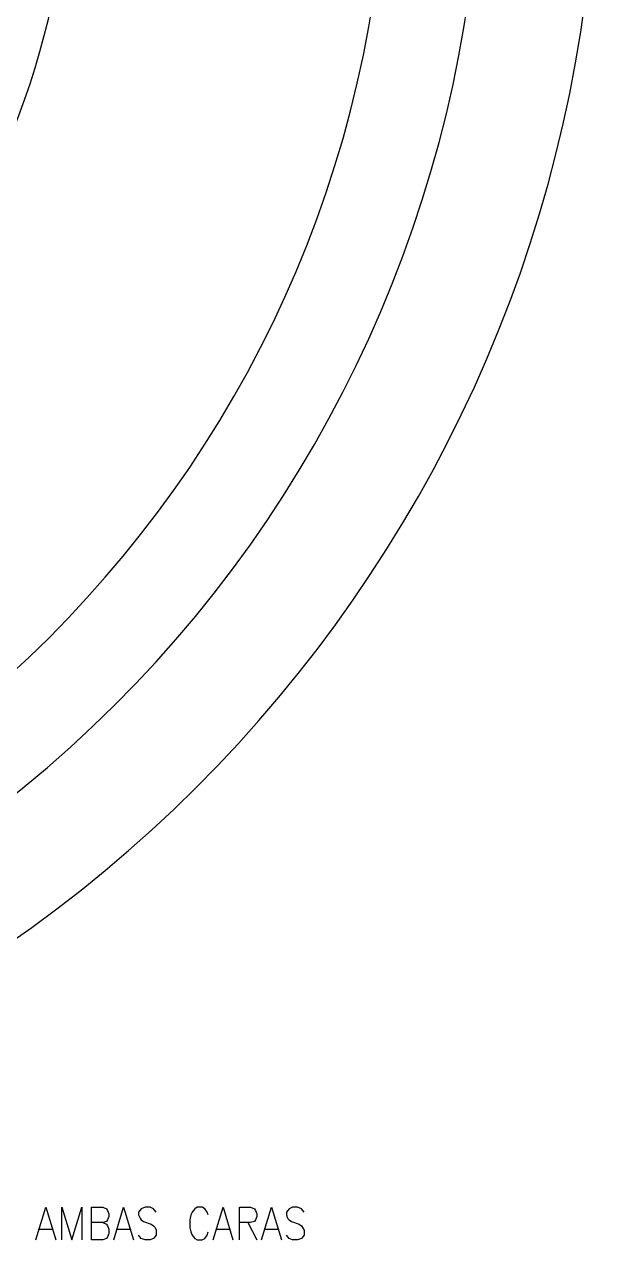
# Model space of a CAD drawing. Extents: x 157 to 1652, y -82 to 500.
# Drawn here: x 533.8 to 566.7, y 95.4 to 165.3 of the extents above; entities that cross this region are included whole.
import ezdxf

# ---------------------------------------------------------------- set-up
doc = ezdxf.new("R2010")
doc.units = 0
doc.header["$MEASUREMENT"] = 0
for name, color, linetype in [('PDF_BARRAS-EN-VISTA-25', 4, 'Continuous'), ('PDF_CONTORNO-ENCOFRADO-25', 2, 'Continuous'), ('PDF_LINEAS-POS-ARMADURA', 4, 'Continuous')]:
    doc.layers.add(name, color=color, linetype=linetype)

msp = doc.modelspace()

# ---------------------------------------------------------------- linework, layer by layer
at = {"layer": 'PDF_BARRAS-EN-VISTA-25', "lineweight": 25}
for points in [[(534.49, 95.369), (535.061, 97.242), (535.633, 95.369)], [(535.982, 95.369), (535.982, 97.242), (536.553, 95.369), (537.125, 97.242), (537.125, 95.369)], [(538.331, 96.353), (538.553, 96.258), (538.617, 96.163), (538.68, 95.972), (538.68, 95.718), (538.617, 95.528), (538.553, 95.433), (538.331, 95.369), (537.696, 95.369), (537.696, 97.242), (538.331, 97.242), (538.553, 97.147), (538.617, 97.052), (538.68, 96.861), (538.68, 96.702), (538.617, 96.512), (538.553, 96.417), (538.331, 96.353), (537.696, 96.353)], [(538.966, 95.369), (539.537, 97.242), (540.109, 95.369)], [(541.41, 96.956), (541.252, 97.147), (541.061, 97.242), (540.775, 97.242), (540.553, 97.147), (540.394, 96.956), (540.394, 96.798), (540.49, 96.607), (540.553, 96.512), (540.68, 96.417), (541.125, 96.258), (541.252, 96.163), (541.347, 96.068), (541.41, 95.909), (541.41, 95.623), (541.252, 95.433), (541.061, 95.369), (540.775, 95.369), (540.553, 95.433), (540.394, 95.623)], [(544.395, 96.798), (544.331, 96.956), (544.204, 97.147), (544.045, 97.242), (543.76, 97.242), (543.633, 97.147), (543.474, 96.956), (543.41, 96.798), (543.347, 96.512), (543.347, 96.068), (543.41, 95.814), (543.474, 95.623), (543.633, 95.433), (543.76, 95.369), (544.045, 95.369), (544.204, 95.433), (544.331, 95.623), (544.395, 95.814)], [(544.68, 95.369), (545.252, 97.242), (545.823, 95.369)], [(546.204, 95.369), (546.204, 97.242), (546.839, 97.242), (547.061, 97.147), (547.125, 97.052), (547.188, 96.861), (547.188, 96.702), (547.125, 96.512), (547.061, 96.417), (546.839, 96.353), (546.204, 96.353)], [(547.474, 95.369), (548.045, 97.242), (548.617, 95.369)], [(549.918, 96.956), (549.76, 97.147), (549.537, 97.242), (549.252, 97.242), (549.061, 97.147), (548.902, 96.956), (548.902, 96.798), (548.966, 96.607), (549.061, 96.512), (549.188, 96.417), (549.633, 96.258), (549.76, 96.163), (549.823, 96.068), (549.918, 95.909), (549.918, 95.623), (549.76, 95.433), (549.537, 95.369), (549.252, 95.369), (549.061, 95.433), (548.902, 95.623)], [(534.68, 95.972), (535.41, 95.972)], [(539.188, 95.972), (539.918, 95.972)], [(544.902, 95.972), (545.633, 95.972)], [(546.68, 96.353), (547.188, 95.369)], [(547.696, 95.972), (548.395, 95.972)]]:
    msp.add_lwpolyline(points, dxfattribs=at)
at = {"layer": 'PDF_BARRAS-EN-VISTA-25', "color": 5, "lineweight": 25}
msp.add_arc((488.335, 176.941), 48.218, 338.37129, 50.4118, dxfattribs=at)
at = {"layer": 'PDF_CONTORNO-ENCOFRADO-25', "lineweight": 25}
msp.add_arc((488.299, 176.957), 66.381, 269.9863, 359.9863, dxfattribs=at)
at = {"layer": 'PDF_LINEAS-POS-ARMADURA', "color": 2, "lineweight": 25}
for centre, radius, start, end in [((488.283, 176.941), 78.461, 281.92566, 258.07434), ((488.324, 176.941), 71.751, 292.13243, 21.69572)]:
    msp.add_arc(centre, radius, start, end, dxfattribs=at)

doc.saveas('drawing.dxf')
